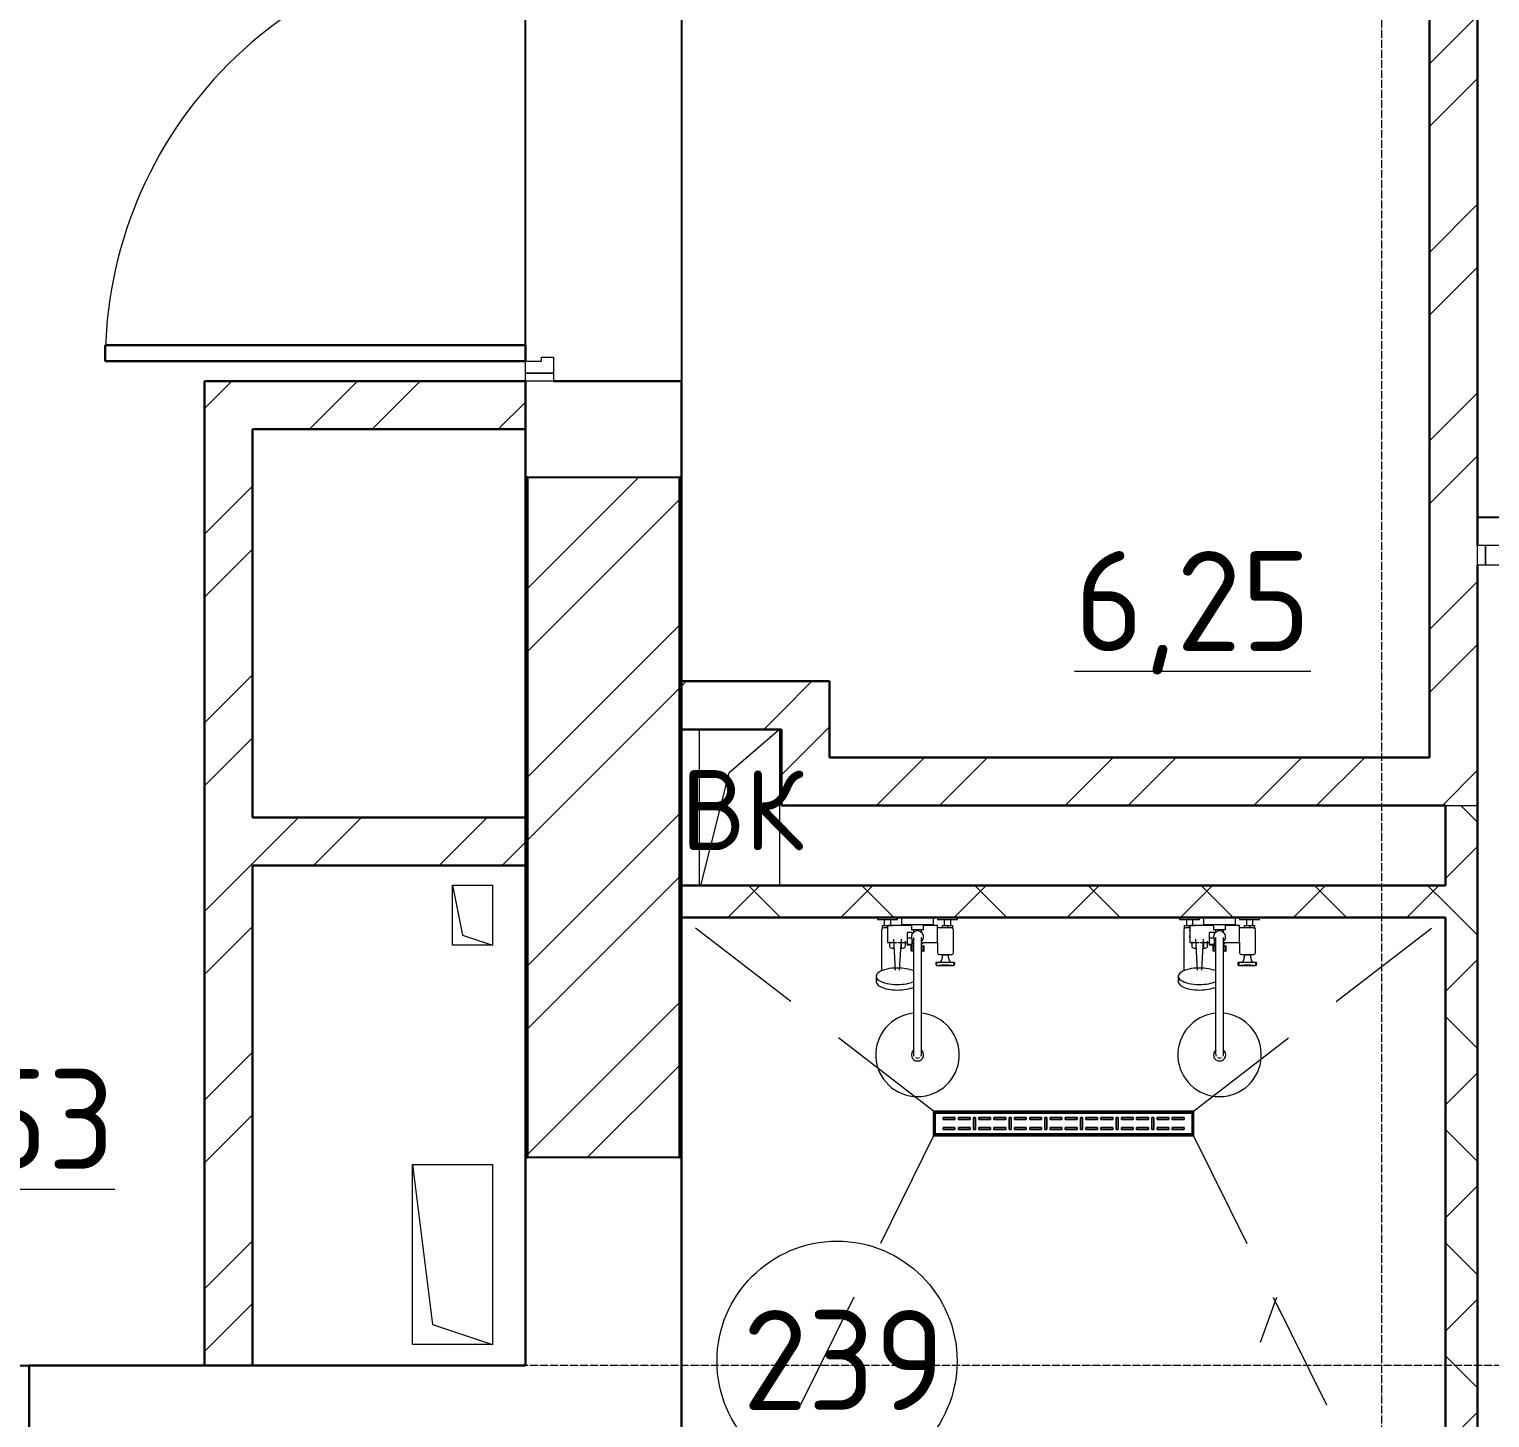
# Model space of a CAD drawing. Header units: millimetres. Extents: x -695119 to 412940, y -249585 to 622758.
# Drawn here: x 87001 to 90652, y 551397 to 554868 of the extents above; entities that cross this region are included whole.
import ezdxf

# ---------------------------------------------------------------- set-up
doc = ezdxf.new("R2010")
doc.units = ezdxf.units.MM
for name, pattern in [('ADSK_Линия сетки', [25, 20, -2.5, 0, -2.5]), ('ADSK_Сверху', [450, 300, -150]), ('ADSK_Штриховая_ш2 п1_5', [4.5, 3, -1.5])]:
    doc.linetypes.add(name, pattern=pattern)
for name, color, linetype, lineweight in [('_Сверху_', 7, 'ADSK_Сверху', 9), ('Двери', 8, 'Continuous', 9), ('Каркас_Импост', 8, 'Continuous', 9), ('Марки помещений', 8, 'Continuous', 20), ('Монтажный зазор', 8, 'Continuous', 9), ('Обобщенные модели', 8, 'Continuous', 18), ('Оси', 252, 'Continuous', 9), ('Остекление', 8, 'Continuous', 9), ('Открывание', 8, 'ADSK_Штриховая_ш2 п1_5', 9), ('Панель', 252, 'Continuous', 30), ('Перекрытия', 7, 'Continuous', 18), ('Сантехнические приборы', 8, 'Continuous', 18), ('Стены разрез', 7, 'Continuous', 30), ('Стены штриховка', 7, 'Continuous', 9), ('Текстовые примечания', 7, 'Continuous', 9)]:
    doc.layers.add(name, color=color, linetype=linetype, lineweight=lineweight)
doc.layers.add('Стены', color=194, linetype='Continuous')
doc.styles.add('GOST Common_1', font='', dxfattribs={"height": 250})
doc.styles.add('GOST Common_3', font='', dxfattribs={"height": 3.5})
doc.styles.get('GOST Common_1').set_extended_font_data('GOST type B')
doc.styles.get('GOST Common_3').set_extended_font_data('GOST type B')
pattern_1 = [(45, (91217.38, 536167.97), (-235.7317, 235.7317), []), (45, (91374.53, 536167.97), (-235.7317, 235.7317), [])]
pattern_2 = [(45, (91217.38, 536167.97), (-141.4214, 141.4214), []), (135, (91217.38, 536167.97), (-141.4214, -141.4214), [])]

# ---------------------------------------------------------------- blocks, each defined once
blk = doc.blocks.new('AC_Дверь_Двупольная_ДеревяннаяНаружная_ГОСТ24698-81 - Ш_ Двустворчатая_Инвентарная 2200х2300_h_-1545232-План 2 этажа смеж')
at = {"layer": 'Каркас_Импост'}
for p, q in [((-1080, 195), (-1050, 195)), ((-1080, 125), (-1080, 195)), ((-1050, 195), (-1050, 155)), ((1080, 195), (1050, 195)), ((1050, 195), (1050, 155)), ((1080, 125), (1080, 195)), ((-1050, 155), (-1040, 155)), ((-1040, 155), (-1040, 125)), ((1050, 155), (1040, 155)), ((1040, 155), (1040, 125)), ((-1040, 125), (-1080, 125)), ((1040, 125), (1080, 125))]:
    blk.add_line(p, q, dxfattribs=at)
at = {"layer": 'Монтажный зазор'}
for p, q in [((-1100, 195), (-1080, 195)), ((-1100, 125), (-1100, 195)), ((-1080, 195), (-1080, 125)), ((1100, 195), (1080, 195)), ((1080, 195), (1080, 125)), ((1100, 125), (1100, 195)), ((-1080, 125), (-1100, 125)), ((1080, 125), (1100, 125))]:
    blk.add_line(p, q, dxfattribs=at)
at = {"layer": 'Панель'}
for p, q in [((-1050, 1245), (-1010, 1245)), ((-1050, 195), (-1050, 1245)), ((-1010, 1245), (-1010, 195)), ((1050, 1245), (1010, 1245)), ((1010, 1245), (1010, 195)), ((1050, 195), (1050, 1245)), ((-1010, 195), (-1050, 195)), ((1010, 195), (1050, 195))]:
    blk.add_line(p, q, dxfattribs=at)
at = {"layer": 'Панель', "lineweight": 9}
for centre, start, end in [((-1050, 195), 360, 90), ((1050, 195), 90, 180)]:
    blk.add_arc(centre, 1050, start, end, dxfattribs=at)
blk = doc.blocks.new('Дверь_Alumark_однопольная_S50 - Дв-9_Ш_1000х2350 Пр-3125398-План 2 этажа смеж')
at = {"layer": 'Каркас_Импост'}
for p, q in [((-355, 60), (-314, 60)), ((-355, 10), (-355, 60)), ((-314, 60), (-314, 52)), ((-314, 52), (-300, 52)), ((-300, 52), (-300, 18)), ((550, 52), (564, 52)), ((550, 18), (550, 52)), ((564, 52), (564, 60)), ((564, 60), (605, 60)), ((605, 60), (605, 10)), ((-291, 10), (-355, 10)), ((-300, 18), (-291, 18)), ((-291, 18), (-291, 10)), ((541, 18), (550, 18)), ((541, 10), (541, 18)), ((605, 10), (541, 10))]:
    blk.add_line(p, q, dxfattribs=at)
at = {"layer": 'Монтажный зазор'}
for p, q in [((-375, 60), (-355, 60)), ((-375, 10), (-375, 60)), ((-355, 60), (-355, 10)), ((605, 60), (625, 60)), ((605, 10), (605, 60)), ((625, 60), (625, 10)), ((-355, 10), (-375, 10)), ((625, 10), (605, 10))]:
    blk.add_line(p, q, dxfattribs=at)
at = {"layer": 'Остекление'}
for p, q in [((-282, 870), (-282, 154)), ((-258, 870), (-282, 870)), ((-258, 154), (-258, 870)), ((-282, 154), (-258, 154))]:
    blk.add_line(p, q, dxfattribs=at)
at = {"layer": 'Открывание'}
blk.add_arc((-309, 78), 868, 0, 88.8118, dxfattribs=at)
at = {"layer": 'Панель'}
for p, q in [((-291, 946), (-283, 946)), ((-291, 852), (-291, 946)), ((-283, 946), (-283, 937)), ((-283, 937), (-249, 937)), ((-249, 937), (-249, 928)), ((-249, 928), (-241, 928)), ((-241, 928), (-241, 852)), ((-282, 852), (-291, 852)), ((-282, 870), (-282, 852)), ((-258, 870), (-282, 870)), ((-258, 852), (-258, 870)), ((-241, 852), (-258, 852)), ((-291, 78), (-291, 172)), ((-282, 172), (-291, 172)), ((-282, 154), (-282, 172)), ((-258, 154), (-282, 154)), ((-258, 172), (-258, 154)), ((-241, 172), (-258, 172)), ((-241, 172), (-241, 96)), ((-283, 78), (-291, 78)), ((-283, 87), (-283, 78)), ((-249, 87), (-283, 87)), ((-249, 96), (-249, 87)), ((-241, 96), (-249, 96))]:
    blk.add_line(p, q, dxfattribs=at)
at = {"layer": 'Панель', "lineweight": 9}
for p, q in [((-291, 172), (-291, 852)), ((-241, 852), (-241, 172))]:
    blk.add_line(p, q, dxfattribs=at)
blk = doc.blocks.new('Plumbing_Drainage_Gala_Drain_L-integred-drainage-kit_650 - Plumbing_Drainage_Gala_Drain_L-integred-drainage-kit_650-3842318-План 2 этажа смеж')
at = {"layer": 'Сантехнические приборы'}
for p, q in [((-324.7, -31), (-324.7, 31)), ((-324.7, 31), (-324.7, -31)), ((-324.7, 31), (324.7, 31)), ((324.7, 31), (-324.7, 31)), ((322.7, 29), (-322.7, 29)), ((-322.7, 29), (322.7, 29)), ((-322.7, 29), (-322.7, -29)), ((-322.7, -29), (-322.7, 29)), ((-321.1, 22.3), (-321.1, 27.3)), ((321.6, 27.3), (-321.1, 27.3)), ((-321.1, 25.8), (-321.1, 27.3)), ((-321.1, 25.8), (321.6, 25.8)), ((-321.1, 25.8), (-321.1, 22.3)), ((-321.1, -22.3), (-321.1, 22.3)), ((-321.1, 22.3), (-321.1, -22.3)), ((-271.4, 15), (-301, 15)), ((-301, 15), (-301, 10)), ((-301, 10), (-301, 15)), ((-301, 15), (-271.4, 15)), ((-301, 10), (-271.4, 10)), ((-271.4, 10), (-301, 10)), ((-271.4, 10), (-271.4, 15)), ((-271.4, 15), (-271.4, 10)), ((-233.5, 15), (-263, 15)), ((-263, 15), (-263, 10)), ((-263, 10), (-263, 15)), ((-263, 15), (-233.5, 15)), ((-263, 10), (-233.5, 10)), ((-233.5, 10), (-263, 10)), ((-233.5, 10), (-233.5, 15)), ((-233.5, 15), (-233.5, 10)), ((-220.2, 15), (-225.1, 15)), ((-225.1, 15), (-225.1, -15)), ((-225.1, -15), (-225.1, 15)), ((-225.1, 15), (-220.2, 15)), ((-220.2, -15), (-220.2, 15)), ((-220.2, 15), (-220.2, -15)), ((-182.3, 15), (-211.8, 15)), ((-211.8, 15), (-211.8, 10)), ((-211.8, 10), (-211.8, 15)), ((-211.8, 15), (-182.3, 15)), ((-211.8, 10), (-182.3, 10)), ((-182.3, 10), (-211.8, 10)), ((-182.3, 10), (-182.3, 15)), ((-182.3, 15), (-182.3, 10)), ((-144.3, 15), (-173.9, 15)), ((-173.9, 15), (-173.9, 10)), ((-173.9, 10), (-173.9, 15)), ((-173.9, 15), (-144.3, 15)), ((-173.9, 10), (-144.3, 10)), ((-144.3, 10), (-173.9, 10)), ((-144.3, 10), (-144.3, 15)), ((-144.3, 15), (-144.3, 10)), ((-131, 15), (-136, 15)), ((-136, 15), (-136, -15)), ((-136, -15), (-136, 15)), ((-136, 15), (-131, 15)), ((-131, -15), (-131, 15)), ((-131, 15), (-131, -15)), ((-93.1, 15), (-122.7, 15)), ((-122.7, 15), (-122.7, 10)), ((-122.7, 10), (-122.7, 15)), ((-122.7, 15), (-93.1, 15)), ((-122.7, 10), (-93.1, 10)), ((-93.1, 10), (-122.7, 10)), ((-93.1, 10), (-93.1, 15)), ((-93.1, 15), (-93.1, 10)), ((-55.2, 15), (-84.7, 15)), ((-84.7, 15), (-84.7, 10)), ((-84.7, 10), (-84.7, 15)), ((-84.7, 15), (-55.2, 15)), ((-84.7, 10), (-55.2, 10)), ((-55.2, 10), (-84.7, 10)), ((-55.2, 10), (-55.2, 15)), ((-55.2, 15), (-55.2, 10)), ((-41.9, 15), (-46.8, 15)), ((-46.8, 15), (-46.8, -15)), ((-46.8, -15), (-46.8, 15)), ((-46.8, 15), (-41.9, 15)), ((-41.9, -15), (-41.9, 15)), ((-41.9, 15), (-41.9, -15)), ((-4, 15), (-33.5, 15)), ((-33.5, 15), (-33.5, 10)), ((-33.5, 10), (-33.5, 15)), ((-33.5, 15), (-4, 15)), ((-33.5, 10), (-4, 10)), ((-4, 10), (-33.5, 10)), ((-4, 10), (-4, 15)), ((-4, 15), (-4, 10)), ((33.9, 15), (4.4, 15)), ((4.4, 15), (4.4, 10)), ((4.4, 10), (4.4, 15)), ((4.4, 15), (33.9, 15)), ((4.4, 10), (33.9, 10)), ((33.9, 10), (4.4, 10)), ((33.9, 10), (33.9, 15)), ((33.9, 15), (33.9, 10)), ((47.2, 15), (42.3, 15)), ((42.3, 15), (42.3, -15)), ((42.3, -15), (42.3, 15)), ((42.3, 15), (47.2, 15)), ((47.2, -15), (47.2, 15)), ((47.2, 15), (47.2, -15)), ((85.2, 15), (55.6, 15)), ((55.6, 15), (55.6, 10)), ((55.6, 10), (55.6, 15)), ((55.6, 15), (85.2, 15)), ((55.6, 10), (85.2, 10)), ((85.2, 10), (55.6, 10)), ((85.2, 10), (85.2, 15)), ((85.2, 15), (85.2, 10)), ((123.1, 15), (93.5, 15)), ((93.5, 15), (93.5, 10)), ((93.5, 10), (93.5, 15)), ((93.5, 15), (123.1, 15)), ((93.5, 10), (123.1, 10)), ((123.1, 10), (93.5, 10)), ((123.1, 10), (123.1, 15)), ((123.1, 15), (123.1, 10)), ((136.4, 15), (131.5, 15)), ((131.5, 15), (131.5, -15)), ((131.5, -15), (131.5, 15)), ((131.5, 15), (136.4, 15)), ((136.4, -15), (136.4, 15)), ((136.4, 15), (136.4, -15)), ((174.3, 15), (144.8, 15)), ((144.8, 15), (144.8, 10)), ((144.8, 10), (144.8, 15)), ((144.8, 15), (174.3, 15)), ((144.8, 10), (174.3, 10)), ((174.3, 10), (144.8, 10)), ((174.3, 10), (174.3, 15)), ((174.3, 15), (174.3, 10)), ((212.2, 15), (182.7, 15)), ((182.7, 15), (182.7, 10)), ((182.7, 10), (182.7, 15)), ((182.7, 15), (212.2, 15)), ((182.7, 10), (212.2, 10)), ((212.2, 10), (182.7, 10)), ((212.2, 10), (212.2, 15)), ((212.2, 15), (212.2, 10)), ((225.5, 15), (220.6, 15)), ((220.6, 15), (220.6, -15)), ((220.6, -15), (220.6, 15)), ((220.6, 15), (225.5, 15)), ((225.5, -15), (225.5, 15)), ((225.5, 15), (225.5, -15)), ((263.5, 15), (233.9, 15)), ((233.9, 15), (233.9, 10)), ((233.9, 10), (233.9, 15)), ((233.9, 15), (263.5, 15)), ((233.9, 10), (263.5, 10)), ((263.5, 10), (233.9, 10)), ((263.5, 10), (263.5, 15)), ((263.5, 15), (263.5, 10)), ((301.4, 15), (271.8, 15)), ((271.8, 15), (271.8, 10)), ((271.8, 10), (271.8, 15)), ((271.8, 15), (301.4, 15)), ((271.8, 10), (301.4, 10)), ((301.4, 10), (271.8, 10)), ((301.4, 10), (301.4, 15)), ((301.4, 15), (301.4, 10)), ((321.6, 27.3), (321.6, 22.3)), ((321.6, 27.3), (321.6, 25.8)), ((321.6, 22.3), (321.6, 25.8)), ((321.6, 22.3), (321.6, -22.3)), ((321.6, -22.3), (321.6, 22.3)), ((322.7, -29), (322.7, 29)), ((322.7, 29), (322.7, -29)), ((324.7, 31), (324.7, -31)), ((324.7, -31), (324.7, 31)), ((324.7, -31), (-324.7, -31)), ((-324.7, -31), (324.7, -31)), ((-322.7, -29), (322.7, -29)), ((322.7, -29), (-322.7, -29)), ((-321.1, -22.3), (-321.1, -25.8)), ((-321.1, -27.3), (-321.1, -22.3)), ((321.6, -25.8), (-321.1, -25.8)), ((-321.1, -27.3), (-321.1, -25.8)), ((321.6, -27.3), (-321.1, -27.3)), ((-271.4, -10), (-301, -10)), ((-301, -10), (-301, -15)), ((-301, -15), (-301, -10)), ((-301, -10), (-271.4, -10)), ((-301, -15), (-271.4, -15)), ((-271.4, -15), (-301, -15)), ((-271.4, -15), (-271.4, -10)), ((-271.4, -10), (-271.4, -15)), ((-233.5, -10), (-263, -10)), ((-263, -10), (-263, -15)), ((-263, -15), (-263, -10)), ((-263, -10), (-233.5, -10)), ((-263, -15), (-233.5, -15)), ((-233.5, -15), (-263, -15)), ((-233.5, -15), (-233.5, -10)), ((-233.5, -10), (-233.5, -15)), ((-225.1, -15), (-220.2, -15)), ((-220.2, -15), (-225.1, -15)), ((-182.3, -10), (-211.8, -10)), ((-211.8, -10), (-211.8, -15)), ((-211.8, -15), (-211.8, -10)), ((-211.8, -10), (-182.3, -10)), ((-211.8, -15), (-182.3, -15)), ((-182.3, -15), (-211.8, -15)), ((-182.3, -15), (-182.3, -10)), ((-182.3, -10), (-182.3, -15)), ((-144.3, -10), (-173.9, -10)), ((-173.9, -10), (-173.9, -15)), ((-173.9, -15), (-173.9, -10)), ((-173.9, -10), (-144.3, -10)), ((-173.9, -15), (-144.3, -15)), ((-144.3, -15), (-173.9, -15)), ((-144.3, -15), (-144.3, -10)), ((-144.3, -10), (-144.3, -15)), ((-136, -15), (-131, -15)), ((-131, -15), (-136, -15)), ((-93.1, -10), (-122.7, -10)), ((-122.7, -10), (-122.7, -15)), ((-122.7, -15), (-122.7, -10)), ((-122.7, -10), (-93.1, -10)), ((-122.7, -15), (-93.1, -15)), ((-93.1, -15), (-122.7, -15)), ((-93.1, -15), (-93.1, -10)), ((-93.1, -10), (-93.1, -15)), ((-55.2, -10), (-84.7, -10)), ((-84.7, -10), (-84.7, -15)), ((-84.7, -15), (-84.7, -10)), ((-84.7, -10), (-55.2, -10)), ((-84.7, -15), (-55.2, -15)), ((-55.2, -15), (-84.7, -15)), ((-55.2, -15), (-55.2, -10)), ((-55.2, -10), (-55.2, -15)), ((-46.8, -15), (-41.9, -15)), ((-41.9, -15), (-46.8, -15)), ((-4, -10), (-33.5, -10)), ((-33.5, -10), (-33.5, -15)), ((-33.5, -15), (-33.5, -10)), ((-33.5, -10), (-4, -10)), ((-33.5, -15), (-4, -15)), ((-4, -15), (-33.5, -15)), ((-4, -15), (-4, -10)), ((-4, -10), (-4, -15)), ((33.9, -10), (4.4, -10)), ((4.4, -10), (4.4, -15)), ((4.4, -15), (4.4, -10)), ((4.4, -10), (33.9, -10)), ((4.4, -15), (33.9, -15)), ((33.9, -15), (4.4, -15)), ((33.9, -15), (33.9, -10)), ((33.9, -10), (33.9, -15)), ((42.3, -15), (47.2, -15)), ((47.2, -15), (42.3, -15)), ((85.2, -10), (55.6, -10)), ((55.6, -10), (55.6, -15)), ((55.6, -15), (55.6, -10)), ((55.6, -10), (85.2, -10)), ((55.6, -15), (85.2, -15)), ((85.2, -15), (55.6, -15)), ((85.2, -15), (85.2, -10)), ((85.2, -10), (85.2, -15)), ((123.1, -10), (93.5, -10)), ((93.5, -10), (93.5, -15)), ((93.5, -15), (93.5, -10)), ((93.5, -10), (123.1, -10)), ((93.5, -15), (123.1, -15)), ((123.1, -15), (93.5, -15)), ((123.1, -15), (123.1, -10)), ((123.1, -10), (123.1, -15)), ((131.5, -15), (136.4, -15)), ((136.4, -15), (131.5, -15)), ((174.3, -10), (144.8, -10)), ((144.8, -10), (144.8, -15)), ((144.8, -15), (144.8, -10)), ((144.8, -10), (174.3, -10)), ((144.8, -15), (174.3, -15)), ((174.3, -15), (144.8, -15)), ((174.3, -15), (174.3, -10)), ((174.3, -10), (174.3, -15)), ((212.2, -10), (182.7, -10)), ((182.7, -10), (182.7, -15)), ((182.7, -15), (182.7, -10)), ((182.7, -10), (212.2, -10)), ((182.7, -15), (212.2, -15)), ((212.2, -15), (182.7, -15)), ((212.2, -15), (212.2, -10)), ((212.2, -10), (212.2, -15)), ((220.6, -15), (225.5, -15)), ((225.5, -15), (220.6, -15)), ((263.5, -10), (233.9, -10)), ((233.9, -10), (233.9, -15)), ((233.9, -15), (233.9, -10)), ((233.9, -10), (263.5, -10)), ((233.9, -15), (263.5, -15)), ((263.5, -15), (233.9, -15)), ((263.5, -15), (263.5, -10)), ((263.5, -10), (263.5, -15)), ((301.4, -10), (271.8, -10)), ((271.8, -10), (271.8, -15)), ((271.8, -15), (271.8, -10)), ((271.8, -10), (301.4, -10)), ((271.8, -15), (301.4, -15)), ((301.4, -15), (271.8, -15)), ((301.4, -15), (301.4, -10)), ((301.4, -10), (301.4, -15)), ((321.6, -25.8), (321.6, -22.3)), ((321.6, -22.3), (321.6, -27.3)), ((321.6, -25.8), (321.6, -27.3))]:
    blk.add_line(p, q, dxfattribs=at)
blk = doc.blocks.new('profsan_psm-500-8 - ПСМ-500-8-V71-План 2 этажа смеж')
at = {"layer": 'Обобщенные модели', "lineweight": 9}
for p, q in [((45.7, -113), (45.7, -116.5)), ((47.7, -113), (45.9, -113)), ((47.7, -113), (47.7, -120.5)), ((90.8, -113), (47.7, -113)), ((47.7, -120.5), (47.7, -113)), ((47.7, -120.5), (90.8, -120.5)), ((90.8, -120.5), (90.8, -113)), ((92.3, -113), (90.8, -113)), ((90.8, -113), (90.8, -120.5)), ((92.5, -113), (92.5, -115.8)), ((92.6, -116.2), (92.6, -113))]:
    blk.add_line(p, q, dxfattribs=at)
for points, knots in [([(45.7, -117), (45.7, -117.1), (45.8, -117.5), (45.9, -118.1), (46.1, -118.8), (46.3, -119.3), (46.5, -119.7), (47, -120.1), (47.4, -120.4), (47.7, -120.5)], [0.3333333, 0.3333333, 0.3333333, 0.3333333, 0.4166667, 0.5, 0.5833333, 0.6666667, 0.75, 0.8333333, 1, 1, 1, 1]), ([(47.7, -120.5), (47.7, -120.5), (48.3, -120.4), (50.2, -120.2), (51.5, -120), (52.7, -119.9), (54, -119.7), (55.3, -119.5), (56.8, -119.4), (58.4, -119.2), (60.1, -119.1), (62.4, -119), (66.7, -118.8), (71.8, -118.8), (76, -119), (78.4, -119.1), (80, -119.2), (81.6, -119.4), (83.1, -119.5), (84.5, -119.7), (85.8, -119.9), (86.9, -120), (88.3, -120.2), (90.1, -120.4), (90.8, -120.5), (90.8, -120.5)], [0, 0, 0, 0, 0.111111, 0.166667, 0.194444, 0.222222, 0.25, 0.277778, 0.305556, 0.333333, 0.361111, 0.388889, 0.444444, 0.555556, 0.611111, 0.638889, 0.666667, 0.694444, 0.722222, 0.75, 0.777778, 0.805556, 0.833333, 0.888889, 1, 1, 1, 1]), ([(90.8, -120.5), (91, -120.4), (91.3, -120.1), (91.7, -119.7), (91.9, -119.3), (92.1, -118.8), (92.3, -118.1), (92.4, -117.4), (92.5, -117.1), (92.5, -116.9)], [0, 0, 0, 0, 0.1666667, 0.25, 0.3333333, 0.4166667, 0.5, 0.5833333, 0.6666667, 0.6666667, 0.6666667, 0.6666667])]:
    blk.add_open_spline(points, degree=3, knots=knots, dxfattribs=at)
at = {"layer": 'Сантехнические приборы'}
for p, q in [((-100, 0), (-100, -5)), ((-50, -5), (-50, 0)), ((50, 0), (50, -5)), ((100, -5), (100, 0)), ((-100, -5), (-50, -5)), ((-89.8, -31.3), (-89.8, -133.7)), ((-87.5, -20), (-75, -20)), ((-87.5, -28.3), (-87.5, -20)), ((-74.7, -26.3), (-84.8, -26.3)), ((-83, -5), (-83, -20)), ((-74.7, -34), (-76.2, -34)), ((-75, -20), (-62.5, -20)), ((-75, -26.3), (-75, -20)), ((-14.8, -20.3), (-74.7, -20.3)), ((-74.7, -20.3), (-74.7, -62.6)), ((-67, -20), (-67, -5)), ((-40, -1.2), (-40, -18.6)), ((0, -1.2), (-40, -1.2)), ((0, -18.6), (-40, -18.6)), ((-15, -18.6), (-15, -31.2)), ((0, -31.2), (-15, -31.2)), ((-10, -31.2), (-10, -36.2)), ((-10, -36.2), (-6.8, -36.2)), ((40, -1.2), (0, -1.2)), ((40, -18.6), (0, -18.6)), ((15, -31.2), (0, -31.2)), ((6.8, -36.2), (10, -36.2)), ((10, -36.2), (10, -31.2)), ((15, -31.2), (15, -18.6)), ((50, -20.3), (15, -20.3)), ((40, -18.6), (40, -1.2)), ((50, -5), (100, -5)), ((50, -62.6), (50, -20.3)), ((84.8, -26.3), (50, -26.3)), ((62.5, -20), (75, -20)), ((62.5, -26.3), (62.5, -20)), ((67, -5), (67, -20)), ((75, -20), (87.5, -20)), ((75, -20), (75, -26.3)), ((83, -20), (83, -5)), ((87.5, -20), (87.5, -28.4)), ((89.8, -89), (89.8, -31.3)), ((-76.2, -49), (-74.7, -49)), ((-74.7, -62.6), (-51.8, -62.6)), ((-69.7, -61.2), (-69.7, -71.7)), ((-60.4, -54.1), (-56, -132)), ((-49.1, -62.6), (-26, -62.6)), ((-44.8, -132), (-40.4, -54.1)), ((-40.6, -65.3), (-40.6, -63.3)), ((-40.6, -65.3), (-40.6, -76.7)), ((-30.1, -71.6), (-30.1, -59.7)), ((-13.1, -37.8), (-26, -37.8)), ((-26, -37.8), (-26, -51.2)), ((-26, -51.2), (-26, -66.6)), ((-26, -51.2), (-14, -51.2)), ((-26, -66.6), (-26, -68.6)), ((-26, -66.6), (-13.1, -66.6)), ((-26, -68.6), (-13.1, -68.6)), ((-16.2, -71), (-16.2, -84.2)), ((-15.8, -71), (-16.2, -71)), ((-15.8, -71), (-11.3, -71)), ((-15.8, -84.2), (-15.8, -71)), ((-13.1, -43.7), (-13.1, -37.8)), ((-13.1, -66.6), (-13.1, -53.3)), ((-13.1, -62.6), (-9.7, -62.6)), ((-13.1, -68.6), (-13.1, -66.6)), ((-11.7, -71), (-11.3, -71)), ((-9.6, -71), (-11.3, -71)), ((-11.3, -84.2), (-11.3, -71)), ((-11, -68), (-9.4, -68)), ((9.4, -68), (11, -68)), ((11.3, -71), (9.6, -71)), ((9.7, -62.6), (50, -62.6)), ((11.3, -71), (15.8, -71)), ((11.3, -71), (11.7, -71)), ((11.3, -84.2), (11.3, -71)), ((16.2, -71), (15.8, -71)), ((15.8, -84.2), (15.8, -71)), ((16.2, -84.2), (16.2, -71)), ((50, -62.6), (50, -88.9)), ((-64.3, -76.7), (-59.2, -76.7)), ((-59.2, -76.7), (-59.2, -75.4)), ((-40.6, -76.7), (-35.6, -76.7)), ((-16.2, -84.2), (-15.8, -84.2)), ((-11.3, -84.2), (-15.8, -84.2)), ((-11.3, -84.2), (-11.7, -84.2)), ((-11.3, -84.2), (-10.1, -84.2)), ((-10.1, -84.2), (-10.1, -93)), ((-10, -73.1), (-10, -311.4)), ((10, -311.4), (10, -73.1)), ((10.1, -84.2), (11.3, -84.2)), ((10.1, -93), (10.1, -84.2)), ((11.7, -84.2), (11.3, -84.2)), ((15.8, -84.2), (11.3, -84.2)), ((15.8, -84.2), (16.2, -84.2)), ((54.9, -93), (85.9, -93)), ((61.7, -93.6), (61.7, -101.1)), ((61.7, -93.6), (69.7, -93.6)), ((69.7, -93.6), (77.7, -93.6)), ((77.7, -101.1), (77.7, -93.6)), ((-103.2, -147.2), (-103.2, -161))]:
    blk.add_line(p, q, dxfattribs=at)
at = {"layer": 'Сантехнические приборы', "flags": 128}
for points in [[(-10, -50), (-10, -50), (-10, -50.1), (-10, -50.2), (-10, -50.3), (-10, -50.5), (-10, -50.7), (-10, -50.9), (-10, -51.2), (-10, -51.5), (-10, -51.9), (-10, -52.3), (-10, -52.7), (-10, -53.2), (-10, -53.7), (-10, -54.2), (-10, -54.7), (-10, -55.3), (-10, -55.9), (-10, -56.6), (-10, -57.3), (-10, -58), (-10, -58.7), (-10, -59.4), (-10, -60.2), (-10, -61), (-10, -61.8), (-10, -62.7), (-10, -63.5), (-10, -64.4), (-10, -65.3), (-10, -66.2), (-10, -67.1), (-10, -68), (-10, -68.9), (-10, -69.9), (-10, -70.8), (-10, -71.8), (-10, -72.7), (-10, -73.1)], [(10, -73.1), (10, -72.1), (10, -71.2), (10, -70.2), (10, -69.3), (10, -68.4), (10, -67.4), (10, -66.5), (10, -65.6), (10, -64.7), (10, -63.9), (10, -63), (10, -62.2), (10, -61.3), (10, -60.5), (10, -59.7), (10, -59), (10, -58.2), (10, -57.5), (10, -56.9), (10, -56.2), (10, -55.6), (10, -55), (10, -54.4), (10, -53.9), (10, -53.4), (10, -52.9), (10, -52.4), (10, -52), (10, -51.7), (10, -51.3), (10, -51), (10, -50.8), (10, -50.6), (10, -50.4), (10, -50.2), (10, -50.1), (10, -50), (10, -50), (10, -50)], [(55.1, -113), (55.6, -112.7), (56.1, -112.4), (56.5, -112), (56.9, -111.7), (57.4, -111.3), (57.8, -110.9), (58.1, -110.5), (58.5, -110), (58.8, -109.6), (59.2, -109.1), (59.5, -108.7), (59.8, -108.2), (60.1, -107.7), (60.3, -107.2), (60.5, -106.7), (60.7, -106.2), (60.9, -105.6), (61.1, -105.1), (61.3, -104.6), (61.4, -104), (61.5, -103.5), (61.6, -102.9), (61.6, -102.3), (61.7, -101.8), (61.7, -101.2), (61.7, -101.1)], [(77.7, -101.1), (77.8, -101.7), (77.8, -102.3), (77.8, -102.8), (77.9, -103.4), (78, -103.9), (78.1, -104.5), (78.3, -105), (78.5, -105.6), (78.6, -106.1), (78.9, -106.6), (79.1, -107.1), (79.3, -107.6), (79.6, -108.1), (79.9, -108.6), (80.2, -109.1), (80.5, -109.5), (80.9, -110), (81.2, -110.4), (81.6, -110.8), (82, -111.2), (82.4, -111.6), (82.8, -112), (83.3, -112.3), (83.7, -112.7), (84.2, -113), (84.3, -113)], [(-10, -311.4), (-10, -312.5), (-10, -313.7), (-10, -314.9), (-10, -316), (-10, -317.2), (-10, -318.4), (-10, -319.5), (-10, -320.6), (-10, -321.7), (-10, -322.8), (-10, -323.9), (-10, -325), (-10, -326), (-10, -327.1), (-10, -328.1), (-10, -329.1), (-10, -330), (-10, -330.9), (-10, -331.8), (-10, -332.7), (-10, -333.5), (-10, -334.3), (-10, -335.1), (-10, -335.8), (-10, -336.5), (-10, -337.1), (-10, -337.7), (-10, -338.3), (-10, -338.8), (-10, -339.3), (-10, -339.7), (-10, -340.1), (-10, -340.5), (-10, -340.8), (-10, -341.1), (-10, -341.3), (-10, -341.5), (-10, -341.6), (-10, -341.7), (-10, -341.7)], [(10, -341.7), (10, -341.7), (10, -341.6), (10, -341.5), (10, -341.3), (10, -341.1), (10, -340.8), (10, -340.5), (10, -340.2), (10, -339.8), (10, -339.4), (10, -338.9), (10, -338.4), (10, -337.8), (10, -337.2), (10, -336.6), (10, -335.9), (10, -335.2), (10, -334.4), (10, -333.6), (10, -332.8), (10, -331.9), (10, -331.1), (10, -330.1), (10, -329.2), (10, -328.2), (10, -327.2), (10, -326.2), (10, -325.1), (10, -324.1), (10, -323), (10, -321.9), (10, -320.8), (10, -319.7), (10, -318.5), (10, -317.4), (10, -316.2), (10, -315), (10, -313.9), (10, -312.7), (10, -311.5), (10, -311.4)]]:
    blk.add_lwpolyline(points, dxfattribs=at)
at = {"layer": 'Сантехнические приборы'}
for centre, radius, start, end in [((-84.8, -31.3), 5, 90, 180), ((0, -48.6), 15, 90, 225.8467), ((0, -48.6), 15, 315, 90), ((84.8, -31.3), 5, 360, 90), ((-28, -70.9), 17.2, 9.6958, 29.1813), ((27.9, -70.9), 17.2, 150.8187, 170.3042), ((54.9, -88), 5, 190.7348, 270), ((84.8, -88.1), 5, 282.0451, 349.4262), ((0, -343.7), 104.4, 95.5433, 270), ((0, -343.7), 104.4, 270, 84.4004), ((0, -343.7), 15.3, 125.2067, 270), ((0, -341.7), 10, 171.3374, 210), ((0, -341.7), 10, 240, 270), ((0, -343.7), 15.3, 270, 54.7933), ((0, -341.7), 10, 270, 300), ((0, -341.7), 10, 330, 8.6626)]:
    blk.add_arc(centre, radius, start, end, dxfattribs=at)
for centre, major_axis, ratio, start_param, end_param in [((-64.3, -71.7), (5.38, 0), 0.920505, 3.141593, 4.712389), ((-49.9, -59.7), (11.1, 0), 0.920505, 3.217557, 3.724253), ((-49.9, -59.7), (11.1, 0), 0.920505, 5.700525, 6.207221), ((-35.6, -71.6), (-5.51, 0), 0.920505, 1.570796, 3.141593), ((-50.4, -147.2), (-52.8, 0), 0.390731, 4.712389, 7.853982), ((-50.4, -147.2), (52.8, 0), 0.390731, 0.694281, 1.570796), ((-50.4, -161), (52.8, 0), 0.390731, 2.917193, 4.712389), ((-50.4, -147.2), (-52.8, 0), 0.390731, 1.570796, 2.455637), ((-50.4, -161), (-52.8, 0), 0.390731, 1.570796, 2.455637)]:
    blk.add_ellipse(centre, major_axis=major_axis, ratio=ratio, start_param=start_param, end_param=end_param, dxfattribs=at)
blk = doc.blocks.new('profsan_psm-500-8 - ПСМ-500-8-V72-План 2 этажа смеж')
at = {"layer": 'Обобщенные модели', "lineweight": 9}
for p, q in [((45.7, -113), (45.7, -116.5)), ((47.7, -113), (45.9, -113)), ((47.7, -113), (47.7, -120.5)), ((90.8, -113), (47.7, -113)), ((47.7, -120.5), (47.7, -113)), ((47.7, -120.5), (90.8, -120.5)), ((90.8, -120.5), (90.8, -113)), ((92.3, -113), (90.8, -113)), ((90.8, -113), (90.8, -120.5)), ((92.5, -113), (92.5, -115.8)), ((92.6, -116.2), (92.6, -113))]:
    blk.add_line(p, q, dxfattribs=at)
for points, knots in [([(45.7, -117), (45.7, -117.1), (45.8, -117.5), (45.9, -118.1), (46.1, -118.8), (46.3, -119.3), (46.5, -119.7), (47, -120.1), (47.4, -120.4), (47.7, -120.5)], [0.3333333, 0.3333333, 0.3333333, 0.3333333, 0.4166667, 0.5, 0.5833333, 0.6666667, 0.75, 0.8333333, 1, 1, 1, 1]), ([(47.7, -120.5), (47.7, -120.5), (48.3, -120.4), (50.2, -120.2), (51.5, -120), (52.7, -119.9), (54, -119.7), (55.3, -119.5), (56.8, -119.4), (58.4, -119.2), (60.1, -119.1), (62.4, -119), (66.7, -118.8), (71.8, -118.8), (76, -119), (78.4, -119.1), (80, -119.2), (81.6, -119.4), (83.1, -119.5), (84.5, -119.7), (85.8, -119.9), (86.9, -120), (88.3, -120.2), (90.1, -120.4), (90.8, -120.5), (90.8, -120.5)], [0, 0, 0, 0, 0.111111, 0.166667, 0.194444, 0.222222, 0.25, 0.277778, 0.305556, 0.333333, 0.361111, 0.388889, 0.444444, 0.555556, 0.611111, 0.638889, 0.666667, 0.694444, 0.722222, 0.75, 0.777778, 0.805556, 0.833333, 0.888889, 1, 1, 1, 1]), ([(90.8, -120.5), (91, -120.4), (91.3, -120.1), (91.7, -119.7), (91.9, -119.3), (92.1, -118.8), (92.3, -118.1), (92.4, -117.4), (92.5, -117.1), (92.5, -116.9)], [0, 0, 0, 0, 0.1666667, 0.25, 0.3333333, 0.4166667, 0.5, 0.5833333, 0.6666667, 0.6666667, 0.6666667, 0.6666667])]:
    blk.add_open_spline(points, degree=3, knots=knots, dxfattribs=at)
at = {"layer": 'Сантехнические приборы'}
for p, q in [((-100, 0), (-100, -5)), ((-50, -5), (-50, 0)), ((50, 0), (50, -5)), ((100, -5), (100, 0)), ((-100, -5), (-50, -5)), ((-89.8, -31.3), (-89.8, -133.7)), ((-87.5, -20), (-75, -20)), ((-87.5, -28.3), (-87.5, -20)), ((-74.7, -26.3), (-84.8, -26.3)), ((-83, -5), (-83, -20)), ((-74.7, -34), (-76.2, -34)), ((-75, -20), (-62.5, -20)), ((-75, -26.3), (-75, -20)), ((-14.8, -20.3), (-74.7, -20.3)), ((-74.7, -20.3), (-74.7, -62.6)), ((-67, -20), (-67, -5)), ((-40, -1.2), (-40, -18.6)), ((0, -1.2), (-40, -1.2)), ((0, -18.6), (-40, -18.6)), ((-15, -18.6), (-15, -31.2)), ((0, -31.2), (-15, -31.2)), ((-10, -31.2), (-10, -36.2)), ((-10, -36.2), (-6.8, -36.2)), ((40, -1.2), (0, -1.2)), ((40, -18.6), (0, -18.6)), ((15, -31.2), (0, -31.2)), ((6.8, -36.2), (10, -36.2)), ((10, -36.2), (10, -31.2)), ((15, -31.2), (15, -18.6)), ((50, -20.3), (15, -20.3)), ((40, -18.6), (40, -1.2)), ((50, -5), (100, -5)), ((50, -62.6), (50, -20.3)), ((84.8, -26.3), (50, -26.3)), ((62.5, -20), (75, -20)), ((62.5, -26.3), (62.5, -20)), ((67, -5), (67, -20)), ((75, -20), (87.5, -20)), ((75, -20), (75, -26.3)), ((83, -20), (83, -5)), ((87.5, -20), (87.5, -28.4)), ((89.8, -89), (89.8, -31.3)), ((-76.2, -49), (-74.7, -49)), ((-74.7, -62.6), (-51.8, -62.6)), ((-69.7, -61.2), (-69.7, -71.7)), ((-60.4, -54.1), (-56, -132)), ((-49.1, -62.6), (-26, -62.6)), ((-44.8, -132), (-40.4, -54.1)), ((-40.6, -65.3), (-40.6, -63.3)), ((-40.6, -65.3), (-40.6, -76.7)), ((-30.1, -71.6), (-30.1, -59.7)), ((-13.1, -37.8), (-26, -37.8)), ((-26, -37.8), (-26, -51.2)), ((-26, -51.2), (-26, -66.6)), ((-26, -51.2), (-14, -51.2)), ((-26, -66.6), (-26, -68.6)), ((-26, -66.6), (-13.1, -66.6)), ((-26, -68.6), (-13.1, -68.6)), ((-16.2, -71), (-16.2, -84.2)), ((-15.8, -71), (-16.2, -71)), ((-15.8, -71), (-11.3, -71)), ((-15.8, -84.2), (-15.8, -71)), ((-13.1, -43.7), (-13.1, -37.8)), ((-13.1, -66.6), (-13.1, -53.3)), ((-13.1, -62.6), (-9.7, -62.6)), ((-13.1, -68.6), (-13.1, -66.6)), ((-11.7, -71), (-11.3, -71)), ((-9.6, -71), (-11.3, -71)), ((-11.3, -84.2), (-11.3, -71)), ((-11, -68), (-9.4, -68)), ((9.4, -68), (11, -68)), ((11.3, -71), (9.6, -71)), ((9.7, -62.6), (50, -62.6)), ((11.3, -71), (15.8, -71)), ((11.3, -71), (11.7, -71)), ((11.3, -84.2), (11.3, -71)), ((16.2, -71), (15.8, -71)), ((15.8, -84.2), (15.8, -71)), ((16.2, -84.2), (16.2, -71)), ((50, -62.6), (50, -88.9)), ((-64.3, -76.7), (-59.2, -76.7)), ((-59.2, -76.7), (-59.2, -75.4)), ((-40.6, -76.7), (-35.6, -76.7)), ((-16.2, -84.2), (-15.8, -84.2)), ((-11.3, -84.2), (-15.8, -84.2)), ((-11.3, -84.2), (-11.7, -84.2)), ((-11.3, -84.2), (-10.1, -84.2)), ((-10.1, -84.2), (-10.1, -93)), ((-10, -73.1), (-10, -311.4)), ((10, -311.4), (10, -73.1)), ((10.1, -84.2), (11.3, -84.2)), ((10.1, -93), (10.1, -84.2)), ((11.7, -84.2), (11.3, -84.2)), ((15.8, -84.2), (11.3, -84.2)), ((15.8, -84.2), (16.2, -84.2)), ((54.9, -93), (85.9, -93)), ((61.7, -93.6), (61.7, -101.1)), ((61.7, -93.6), (69.7, -93.6)), ((69.7, -93.6), (77.7, -93.6)), ((77.7, -101.1), (77.7, -93.6)), ((-103.2, -147.2), (-103.2, -161))]:
    blk.add_line(p, q, dxfattribs=at)
at = {"layer": 'Сантехнические приборы', "flags": 128}
for points in [[(-10, -50), (-10, -50), (-10, -50.1), (-10, -50.2), (-10, -50.3), (-10, -50.5), (-10, -50.7), (-10, -50.9), (-10, -51.2), (-10, -51.5), (-10, -51.9), (-10, -52.3), (-10, -52.7), (-10, -53.2), (-10, -53.7), (-10, -54.2), (-10, -54.7), (-10, -55.3), (-10, -55.9), (-10, -56.6), (-10, -57.3), (-10, -58), (-10, -58.7), (-10, -59.4), (-10, -60.2), (-10, -61), (-10, -61.8), (-10, -62.7), (-10, -63.5), (-10, -64.4), (-10, -65.3), (-10, -66.2), (-10, -67.1), (-10, -68), (-10, -68.9), (-10, -69.9), (-10, -70.8), (-10, -71.8), (-10, -72.7), (-10, -73.1)], [(10, -73.1), (10, -72.1), (10, -71.2), (10, -70.2), (10, -69.3), (10, -68.4), (10, -67.4), (10, -66.5), (10, -65.6), (10, -64.7), (10, -63.9), (10, -63), (10, -62.2), (10, -61.3), (10, -60.5), (10, -59.7), (10, -59), (10, -58.2), (10, -57.5), (10, -56.9), (10, -56.2), (10, -55.6), (10, -55), (10, -54.4), (10, -53.9), (10, -53.4), (10, -52.9), (10, -52.4), (10, -52), (10, -51.7), (10, -51.3), (10, -51), (10, -50.8), (10, -50.6), (10, -50.4), (10, -50.2), (10, -50.1), (10, -50), (10, -50), (10, -50)], [(55.1, -113), (55.6, -112.7), (56.1, -112.4), (56.5, -112), (56.9, -111.7), (57.4, -111.3), (57.8, -110.9), (58.1, -110.5), (58.5, -110), (58.8, -109.6), (59.2, -109.1), (59.5, -108.7), (59.8, -108.2), (60.1, -107.7), (60.3, -107.2), (60.5, -106.7), (60.7, -106.2), (60.9, -105.6), (61.1, -105.1), (61.3, -104.6), (61.4, -104), (61.5, -103.5), (61.6, -102.9), (61.6, -102.3), (61.7, -101.8), (61.7, -101.2), (61.7, -101.1)], [(77.7, -101.1), (77.8, -101.7), (77.8, -102.3), (77.8, -102.8), (77.9, -103.4), (78, -103.9), (78.1, -104.5), (78.3, -105), (78.5, -105.6), (78.6, -106.1), (78.9, -106.6), (79.1, -107.1), (79.3, -107.6), (79.6, -108.1), (79.9, -108.6), (80.2, -109.1), (80.5, -109.5), (80.9, -110), (81.2, -110.4), (81.6, -110.8), (82, -111.2), (82.4, -111.6), (82.8, -112), (83.3, -112.3), (83.7, -112.7), (84.2, -113), (84.3, -113)], [(-10, -311.4), (-10, -312.5), (-10, -313.7), (-10, -314.9), (-10, -316), (-10, -317.2), (-10, -318.4), (-10, -319.5), (-10, -320.6), (-10, -321.7), (-10, -322.8), (-10, -323.9), (-10, -325), (-10, -326), (-10, -327.1), (-10, -328.1), (-10, -329.1), (-10, -330), (-10, -330.9), (-10, -331.8), (-10, -332.7), (-10, -333.5), (-10, -334.3), (-10, -335.1), (-10, -335.8), (-10, -336.5), (-10, -337.1), (-10, -337.7), (-10, -338.3), (-10, -338.8), (-10, -339.3), (-10, -339.7), (-10, -340.1), (-10, -340.5), (-10, -340.8), (-10, -341.1), (-10, -341.3), (-10, -341.5), (-10, -341.6), (-10, -341.7), (-10, -341.7)], [(10, -341.7), (10, -341.7), (10, -341.6), (10, -341.5), (10, -341.3), (10, -341.1), (10, -340.8), (10, -340.5), (10, -340.2), (10, -339.8), (10, -339.4), (10, -338.9), (10, -338.4), (10, -337.8), (10, -337.2), (10, -336.6), (10, -335.9), (10, -335.2), (10, -334.4), (10, -333.6), (10, -332.8), (10, -331.9), (10, -331.1), (10, -330.1), (10, -329.2), (10, -328.2), (10, -327.2), (10, -326.2), (10, -325.1), (10, -324.1), (10, -323), (10, -321.9), (10, -320.8), (10, -319.7), (10, -318.5), (10, -317.4), (10, -316.2), (10, -315), (10, -313.9), (10, -312.7), (10, -311.5), (10, -311.4)]]:
    blk.add_lwpolyline(points, dxfattribs=at)
at = {"layer": 'Сантехнические приборы'}
for centre, radius, start, end in [((-84.8, -31.3), 5, 90, 180), ((0, -48.6), 15, 90, 225.8467), ((0, -48.6), 15, 314.1533, 90), ((84.8, -31.3), 5, 360, 90), ((-28, -70.9), 17.2, 9.6958, 29.1813), ((27.9, -70.9), 17.2, 150.8187, 170.3042), ((54.9, -88), 5, 190.7348, 270), ((84.8, -88.1), 5, 282.0451, 349.4262), ((0, -343.7), 104.4, 95.5433, 270), ((0, -343.7), 104.4, 270, 84.4004), ((0, -343.7), 15.3, 125.2067, 270), ((0, -341.7), 10, 171.3374, 210), ((0, -341.7), 10, 240, 270), ((0, -343.7), 15.3, 270, 54.7933), ((0, -341.7), 10, 270, 300), ((0, -341.7), 10, 330, 8.6626)]:
    blk.add_arc(centre, radius, start, end, dxfattribs=at)
for centre, major_axis, ratio, start_param, end_param in [((-64.3, -71.7), (5.38, 0), 0.920505, 3.141593, 4.712389), ((-49.9, -59.7), (11.1, 0), 0.920505, 3.217557, 3.724253), ((-49.9, -59.7), (11.1, 0), 0.920505, 5.700525, 6.207221), ((-35.6, -71.6), (-5.51, 0), 0.920505, 1.570796, 3.141593), ((-50.4, -147.2), (-52.8, 0), 0.390731, 4.712389, 7.853982), ((-50.4, -147.2), (52.8, 0), 0.390731, 0.694281, 1.570796), ((-50.4, -161), (52.8, 0), 0.390731, 2.917193, 4.712389), ((-50.4, -147.2), (-52.8, 0), 0.390731, 1.570796, 2.455637), ((-50.4, -161), (-52.8, 0), 0.390731, 1.570796, 2.455637)]:
    blk.add_ellipse(centre, major_axis=major_axis, ratio=ratio, start_param=start_param, end_param=end_param, dxfattribs=at)
blk = doc.blocks.new('ADSK_Марка_Помещение_ОдноЗначение_Номер - Номер-462100-План 2 этажа смеж')
at = {"layer": 'Марки помещений'}
blk.add_circle((0, 0), 3, dxfattribs=at)

msp = doc.modelspace()

# ---------------------------------------------------------------- hatches: boundary and pattern name
at = {"layer": 'Стены разрез', "lineweight": 9}
h = msp.add_hatch(dxfattribs=at)
h.set_pattern_fill('FP_1', color=256, style=0, pattern_type=2)
h.set_pattern_definition(pattern_1)
h.paths.add_polyline_path([(90524.149, 553048.241), (90621.401, 553048.241), (90621.401, 556428.241), (90501.401, 556428.241), (90501.401, 553048.241)])
h = msp.add_hatch(dxfattribs=at)
h.set_pattern_fill('FP_1', color=256, style=0, pattern_type=2)
h.set_pattern_definition(pattern_1)
h.paths.add_polyline_path([(88241.401, 553868.241), (88241.401, 553988.241), (87439.401, 553988.241), (87439.401, 553868.241), (87559.401, 553868.241)])
h = msp.add_hatch(dxfattribs=at)
h.set_pattern_fill('FP_1', color=256, style=0, pattern_type=2)
h.set_pattern_definition(pattern_1)
h.paths.add_polyline_path([(87559.401, 551528.241), (87559.401, 553868.241), (87439.401, 553868.241), (87439.401, 551528.241)])
h = msp.add_hatch(dxfattribs=at)
h.set_pattern_fill('FP_1', color=256, style=0, pattern_type=2)
h.set_pattern_definition(pattern_1)
h.paths.add_polyline_path([(88626.401, 552048.241), (88626.401, 553748.241), (88246.401, 553748.241), (88246.401, 552048.241), (88440.264, 552048.241)])
h = msp.add_hatch(dxfattribs=at)
h.set_pattern_fill('FP_1', color=256, style=0, pattern_type=2)
h.set_pattern_definition(pattern_1)
h.paths.add_polyline_path([(88626.401, 552048.241), (88626.401, 553748.241), (88246.401, 553748.241), (88246.401, 552048.241), (88440.264, 552048.241)])
h = msp.add_hatch(dxfattribs=at)
h.set_pattern_fill('FP_1', color=256, style=0, pattern_type=2)
h.set_pattern_definition(pattern_1)
h.paths.add_polyline_path([(88881.401, 553118.241), (88881.401, 553238.241), (88631.401, 553238.241), (88631.401, 553118.241), (88787.579, 553118.241)])
h = msp.add_hatch(dxfattribs=at)
h.set_pattern_fill('FP_1', color=256, style=0, pattern_type=2)
h.set_pattern_definition(pattern_1)
h.paths.add_polyline_path([(89001.401, 552928.241), (89001.401, 553238.241), (88881.401, 553238.241), (88881.401, 552928.241)])
h = msp.add_hatch(dxfattribs=at)
h.set_pattern_fill('FP_1', color=256, style=0, pattern_type=2)
h.set_pattern_definition(pattern_1)
h.paths.add_polyline_path([(90176.835, 552928.241), (90621.401, 552928.241), (90621.401, 553048.241), (89001.401, 553048.241), (89001.401, 552928.241), (89829.521, 552928.241)])
h = msp.add_hatch(dxfattribs=at)
h.set_pattern_fill('FP_3', color=256, style=0, pattern_type=2)
h.set_pattern_definition(pattern_2)
h.paths.add_polyline_path([(90621.401, 550828.241), (90621.401, 552928.241), (90541.401, 552928.241), (90541.401, 550828.241)])
h = msp.add_hatch(dxfattribs=at)
h.set_pattern_fill('FP_1', color=256, style=0, pattern_type=2)
h.set_pattern_definition(pattern_1)
h.paths.add_polyline_path([(88241.401, 552778.241), (88241.401, 552898.241), (87559.401, 552898.241), (87559.401, 552778.241)])
h = msp.add_hatch(dxfattribs=at)
h.set_pattern_fill('FP_3', color=256, style=0, pattern_type=2)
h.set_pattern_definition(pattern_2)
h.paths.add_polyline_path([(90541.401, 552648.241), (90541.401, 552728.241), (88631.401, 552728.241), (88631.401, 552648.241), (90524.149, 552648.241)])

# ---------------------------------------------------------------- linework, layer by layer
at = {"lineweight": 18}
for p, q in [((88676.401, 552728.241), (88676.401, 553118.241)), ((88876.401, 553118.241), (88749.759, 553008.707)), ((88876.401, 553118.241), (88876.401, 552728.241)), ((88749.759, 553008.707), (88678.927, 552728.241)), ((88059.401, 552578.988), (88059.401, 552728.988)), ((88059.401, 552728.988), (88159.401, 552728.988)), ((88059.401, 552728.988), (88084.401, 552603.988)), ((88159.401, 552728.988), (88159.401, 552578.988)), ((88159.401, 552578.988), (88059.401, 552578.988)), ((88084.401, 552603.988), (88159.401, 552578.988)), ((87959.401, 551580.333), (87959.401, 552030.333)), ((87959.401, 552030.333), (88159.401, 552030.333)), ((87959.401, 552030.333), (88009.401, 551630.333)), ((88159.401, 552030.333), (88159.401, 551580.333)), ((88009.401, 551630.333), (88159.401, 551580.333)), ((88159.401, 551580.333), (87959.401, 551580.333))]:
    msp.add_line(p, q, dxfattribs=at)
at = {"layer": '_Сверху_'}
for p, q in [((89261.948, 552164.221), (88631.401, 552648.241)), ((89911.269, 552164.221), (90541.401, 552648.241)), ((89261.948, 552102.261), (88631.401, 550828.241)), ((89911.269, 552102.261), (90541.401, 550828.241))]:
    msp.add_line(p, q, dxfattribs=at)
at = {"layer": 'Марки помещений'}
msp.add_line((90118.627, 551698.1), (90078.042, 551585.447), dxfattribs=at)
at = {"layer": 'Оси', "linetype": 'ADSK_Линия сетки'}
for p, q in [((88631.401, 569901.977), (88631.401, 503632.555)), ((90381.401, 569901.977), (90381.401, 503632.555)), ((97660.397, 551528.241), (50771.339, 551528.241))]:
    msp.add_line(p, q, dxfattribs=at)
at = {"layer": 'Перекрытия', "color": 49, "true_color": 0x464646}
for p, q in [((88676.401, 552728.241), (88676.401, 553118.241)), ((88876.401, 553118.241), (88876.401, 552728.241)), ((88059.401, 552728.988), (88159.401, 552728.988)), ((88059.401, 552578.988), (88059.401, 552728.988)), ((88159.401, 552728.988), (88159.401, 552578.988)), ((88159.401, 552578.988), (88059.401, 552578.988)), ((87959.401, 552030.333), (88159.401, 552030.333)), ((87959.401, 551580.333), (87959.401, 552030.333)), ((88159.401, 552030.333), (88159.401, 551580.333)), ((88159.401, 551580.333), (87959.401, 551580.333))]:
    msp.add_line(p, q, dxfattribs=at)
at = {"layer": 'Стены'}
for p, q in [((88631.401, 556188.241), (88631.401, 553988.241)), ((88241.401, 554078.241), (88241.401, 556098.241)), ((88241.401, 552898.241), (88241.401, 553748.241)), ((88246.401, 553748.241), (88626.401, 553748.241)), ((88631.401, 553748.241), (88631.401, 553238.241)), ((90621.401, 553648.241), (91621.401, 553648.241)), ((88631.401, 553118.241), (88631.401, 552728.241)), ((88241.401, 552048.241), (88241.401, 552778.241)), ((88631.401, 552648.241), (88631.401, 552048.241)), ((88626.401, 552048.241), (88246.401, 552048.241)), ((85251.401, 551528.241), (87001.401, 551528.241))]:
    msp.add_line(p, q, dxfattribs=at)
at = {"layer": 'Стены разрез'}
for p, q in [((90501.401, 553048.241), (90501.401, 556428.241)), ((90621.401, 556428.241), (90621.401, 553578.241)), ((87439.401, 553988.241), (88241.401, 553988.241)), ((87439.401, 553988.241), (87439.401, 551528.241)), ((88241.401, 553988.241), (88241.401, 553748.241)), ((88631.401, 553988.241), (88311.401, 553988.241)), ((88631.401, 553988.241), (88631.401, 553748.241)), ((88241.401, 553868.241), (87559.401, 553868.241)), ((87559.401, 553868.241), (87559.401, 552898.241)), ((88246.401, 553748.241), (88241.401, 553748.241)), ((88246.401, 552048.241), (88246.401, 553748.241)), ((88631.401, 553748.241), (88626.401, 553748.241)), ((88626.401, 552048.241), (88626.401, 553748.241)), ((90621.401, 553528.241), (90621.401, 550748.241)), ((88631.401, 553238.241), (89001.401, 553238.241)), ((88631.401, 553238.241), (88631.401, 553118.241)), ((89001.401, 553238.241), (89001.401, 553048.241)), ((88881.401, 553118.241), (88631.401, 553118.241)), ((88881.401, 552928.241), (88881.401, 553118.241)), ((89001.401, 553048.241), (90501.401, 553048.241)), ((90541.401, 552928.241), (88881.401, 552928.241)), ((90541.401, 552728.241), (90541.401, 552928.241)), ((87559.401, 552898.241), (88241.401, 552898.241)), ((88241.401, 552778.241), (88241.401, 552898.241)), ((88241.401, 552778.241), (87559.401, 552778.241)), ((87559.401, 552778.241), (87559.401, 551528.241)), ((88631.401, 552728.241), (90541.401, 552728.241)), ((88631.401, 552728.241), (88631.401, 552648.241)), ((90541.401, 552648.241), (88631.401, 552648.241)), ((90541.401, 550828.241), (90541.401, 552648.241)), ((88241.401, 551528.241), (88241.401, 552048.241)), ((88246.401, 552048.241), (88241.401, 552048.241)), ((88631.401, 552048.241), (88626.401, 552048.241)), ((88631.401, 552048.241), (88631.401, 550388.241)), ((87001.401, 551528.241), (87439.401, 551528.241)), ((87001.401, 551528.241), (87001.401, 550826.241)), ((87439.401, 551528.241), (87559.401, 551528.241)), ((87559.401, 551528.241), (88241.401, 551528.241))]:
    msp.add_line(p, q, dxfattribs=at)
at = {"layer": 'Стены штриховка'}
msp.add_line((90541.401, 552928.241), (90621.401, 552928.241), dxfattribs=at)

# ---------------------------------------------------------------- block references
at = {"layer": 'Двери'}
for name, p, rotation in [('AC_Дверь_Двупольная_ДеревяннаяНаружная_ГОСТ24698-81 - Ш_ Двустворчатая_Инвентарная 2200х2300_h_-1545232-План 2 этажа смеж', (88436.401, 555088.241), 89.99999999999991), ('Дверь_Alumark_однопольная_S50 - Дв-9_Ш_1000х2350 Пр-3125398-План 2 этажа смеж', (91246.401, 553588.241), 180)]:
    msp.add_blockref(name, p, dxfattribs=dict(at, rotation=rotation))
at = {"layer": 'Марки помещений', "xscale": 99.99999999999993, "yscale": 99.99999999999993, "zscale": 99.99999999999993}
msp.add_blockref('ADSK_Марка_Помещение_ОдноЗначение_Номер - Номер-462100-План 2 этажа смеж', (89020.464, 551538.89), dxfattribs=at)
at = {"layer": 'Сантехнические приборы'}
for name, p in [('profsan_psm-500-8 - ПСМ-500-8-V71-План 2 этажа смеж', (89221.609, 552648.241)), ('profsan_psm-500-8 - ПСМ-500-8-V72-План 2 этажа смеж', (89976.609, 552648.241)), ('Plumbing_Drainage_Gala_Drain_L-integred-drainage-kit_650 - Plumbing_Drainage_Gala_Drain_L-integred-drainage-kit_650-3842318-План 2 этажа смеж', (89586.609, 552133.241))]:
    msp.add_blockref(name, p, dxfattribs=at)

# ---------------------------------------------------------------- texts
at = {"layer": 'Марки помещений', "lineweight": 9, "char_height": 250, "attachment_point": 1, "style": 'GOST Common_1'}
for s, insert, width in [('\\L6,25', (89614.068, 553563.813), 678.22762), ('\\L260,53', (86293.727, 552269.016), 1067.84775), ('239', (88784.207, 551666.615), 584.43019)]:
    msp.add_mtext(s, dxfattribs=dict(at, insert=insert, width=width))
at = {"layer": 'Текстовые примечания', "insert": (88630.883, 553016.489), "char_height": 200, "width": 360.75937, "attachment_point": 1, "style": 'GOST Common_3'}
msp.add_mtext('ВК', dxfattribs=at)

doc.saveas('drawing.dxf')
